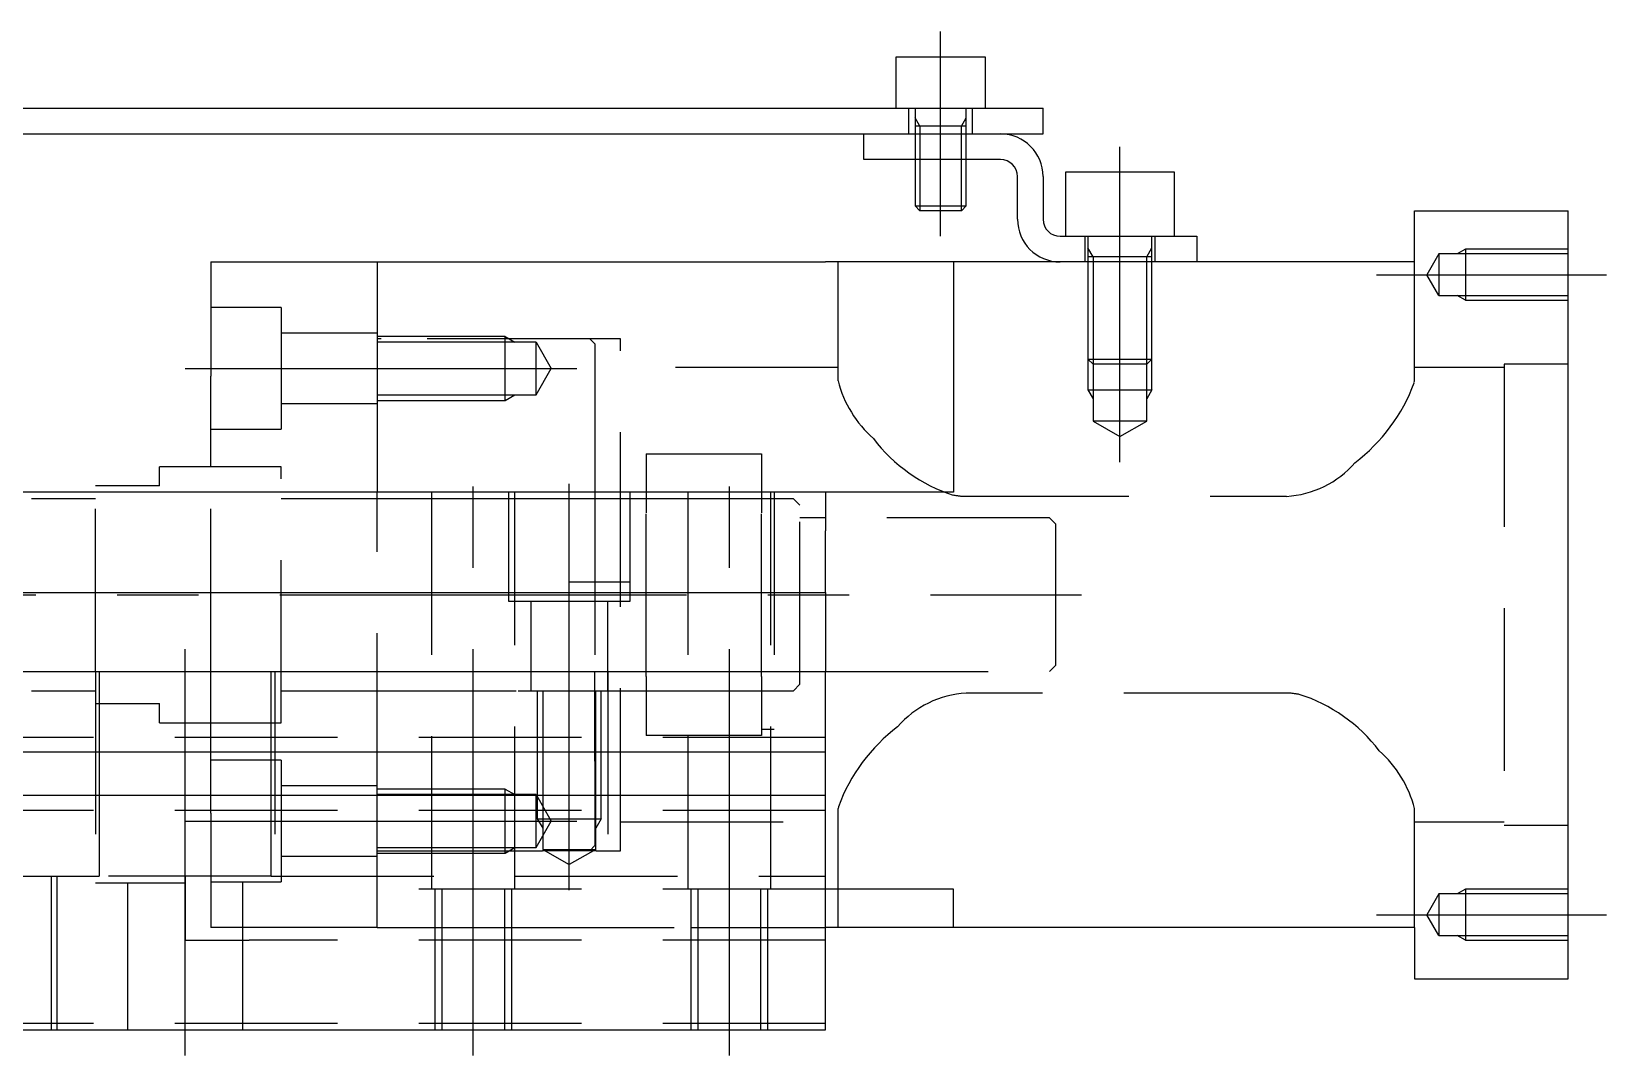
# Model space of a CAD drawing. Extents: x -94 to 688, y -24 to 368.
# Drawn here: x 398 to 521, y -2 to 78 of the extents above; entities that cross this region are included whole.
import ezdxf

# ---------------------------------------------------------------- set-up
doc = ezdxf.new("R2010")
doc.units = 0
doc.linetypes.add('CENTER', pattern=[50.8, 31.75, -6.35, 6.35, -6.35])
doc.linetypes.add('DASHED', pattern=[19.05, 12.7, -6.35])
doc.layers.get('0').update_dxf_attribs({"linetype": 'CONTINUOUS'})
doc.layers.add('CENTER', color=1, linetype='CENTER')

msp = doc.modelspace()

# ---------------------------------------------------------------- linework, layer by layer
at = {"color": 7, "linetype": 'CONTINUOUS'}
for p, q in [((465.5, 76), (465.5, 72)), ((472.5, 76), (465.5, 76)), ((472.5, 72), (472.5, 76)), ((305, 72), (474, 72)), ((474, 72), (477, 72)), ((477, 70), (477, 72)), ((305, 70), (466, 70)), ((463, 68), (463, 70)), ((466, 70), (473.67, 70)), ((466, 70), (473.67, 70)), ((473.67, 70), (474, 70)), ((474, 70), (477, 70)), ((466, 68), (463, 68)), ((473.67, 68), (466, 68)), ((467, 68), (467, 64.38)), ((471, 64.38), (471, 68)), ((475, 63.33), (475, 66.67)), ((477, 66.67), (477, 63.33)), ((478.75, 67), (478.75, 62)), ((487.25, 67), (478.75, 67)), ((487.25, 62), (487.25, 67)), ((467, 64.38), (471, 64.38)), ((467.38, 64), (467, 64.38)), ((470.62, 64), (467.38, 64)), ((470.62, 64), (471, 64.38)), ((506, 60), (506, 64)), ((506, 64), (518, 64)), ((518, 4), (518, 64)), ((478.33, 62), (486, 62)), ((486, 62), (489, 62)), ((489, 62), (489, 60)), ((412, 60), (412, 51.06)), ((412, 60), (412.4, 60)), ((412.4, 60), (424.6, 60)), ((424.6, 60), (425, 60)), ((425, 60), (460, 60)), ((425, 60), (425, 42.04)), ((470, 60), (460, 60)), ((470, 60), (470, 42)), ((478.33, 60), (470, 60)), ((486, 60), (478.33, 60)), ((486, 60), (478.33, 60)), ((489, 60), (486, 60)), ((489, 60), (486, 60)), ((506, 60), (489, 60)), ((412, 44), (412, 51.06)), ((412, 44), (408, 44)), ((408, 43.5), (408, 44)), ((304.5, 42.04), (460, 42.04)), ((460, 42.04), (460, 40.39)), ((460, 42.04), (460, 40.39)), ((470, 42), (460, 42)), ((460, 40.39), (460, 39)), ((460, 40.39), (460, 39)), ((460, 34.18), (460, 39)), ((460, 34.18), (460, 39)), ((304.5, 34.18), (460, 34.18)), ((460, 34.18), (460, 28)), ((460, 34.18), (460, 28)), ((0, 28), (460, 28)), ((460, 21.7), (460, 28)), ((460, 21.7), (460, 28)), ((460, 21.7), (0, 21.7)), ((460, 18.3), (460, 21.7)), ((460, 8), (460, 21.7)), ((460, 18.3), (0, 18.3)), ((460, 0), (460, 18.3)), ((470, 11), (460, 11)), ((470, 8), (470, 11)), ((470, 8), (460, 8)), ((506, 8), (470, 8)), ((506, 8), (506, 4)), ((506, 4), (518, 4)), ((0, 0), (460, 0))]:
    msp.add_line(p, q, dxfattribs=at)
at = {"color": 3, "linetype": 'DASHED'}
for p, q in [((466.5, 72), (466.5, 70)), ((467, 72), (467, 70.6)), ((471, 70.6), (471, 72)), ((471.5, 70), (471.5, 72)), ((467.38, 70.6), (467, 71.26)), ((471, 70.6), (467, 70.6)), ((471, 70.6), (467, 70.6)), ((467, 70.6), (467, 70.6)), ((467, 70.6), (467, 70)), ((467, 70.6), (467, 70.59)), ((469, 70.6), (467, 70.6)), ((467.38, 70.6), (467.38, 70)), ((470.62, 70.6), (471, 71.26)), ((470.62, 70), (470.62, 70.6)), ((471, 70), (471, 70.6)), ((471, 70.6), (471, 70.6)), ((471, 70.59), (471, 70.6)), ((467, 70), (467, 68)), ((467, 70), (467, 68)), ((467.38, 70), (467.38, 68)), ((470.62, 68), (470.62, 70)), ((471, 68), (471, 70)), ((471, 68), (471, 70)), ((480.25, 62), (480.25, 60)), ((480.5, 62), (480.5, 60.4)), ((485.5, 60.4), (485.5, 62)), ((485.75, 60), (485.75, 62)), ((480.9, 60.4), (480.5, 61.09)), ((485.5, 60.4), (480.5, 60.4)), ((485.5, 60.4), (480.5, 60.4)), ((483, 60.4), (480.5, 60.4)), ((480.5, 60.4), (480.5, 60.39)), ((480.5, 60.4), (480.5, 60.4)), ((480.5, 60.4), (480.5, 60)), ((480.9, 60.4), (480.9, 60)), ((485.1, 60.4), (485.5, 61.09)), ((485.1, 60), (485.1, 60.4)), ((485.5, 60.39), (485.5, 60.4)), ((485.5, 60), (485.5, 60.4)), ((485.5, 60.4), (485.5, 60.4)), ((507.9, 60.62), (506.96, 59)), ((507.9, 60.62), (507.9, 57.38)), ((510, 60.62), (507.9, 60.62)), ((510, 61), (509.34, 60.62)), ((510, 61), (510, 57)), ((518, 61), (510, 61)), ((518, 60.62), (510, 60.62)), ((461, 50.71), (461, 60)), ((480.5, 60), (480.5, 50)), ((480.9, 60), (480.9, 52)), ((485.1, 52), (485.1, 60)), ((485.5, 52.4), (485.5, 60)), ((506, 50.71), (506, 60)), ((507.9, 57.38), (506.96, 59)), ((507.9, 57.38), (510, 57.38)), ((510, 57), (509.34, 57.38)), ((510, 57.38), (518, 57.38)), ((510, 57), (518, 57)), ((417.5, 56.43), (412, 56.43)), ((417.5, 56.43), (417.5, 46.93)), ((425, 54.43), (417.5, 54.43)), ((435, 54.18), (425, 54.18)), ((435, 49.18), (435, 54.18)), ((435, 54.18), (435.75, 53.74)), ((425.3, 54), (425, 54)), ((435, 53.74), (425, 53.74)), ((441.6, 54), (425.3, 54)), ((437.4, 53.74), (435, 53.74)), ((437.4, 49.61), (437.4, 53.74)), ((437.4, 53.74), (438.59, 51.68)), ((444, 54), (441.6, 54)), ((442, 53.6), (441.6, 54)), ((442, 53.6), (442, 43.5)), ((444, 34), (444, 54)), ((437.4, 49.61), (438.59, 51.68)), ((461, 51.75), (444, 51.75)), ((480.5, 52.4), (480.9, 52)), ((480.5, 52.4), (485.5, 52.4)), ((485.1, 52), (480.9, 52)), ((480.9, 52), (480.9, 50)), ((485.1, 52), (485.5, 52.4)), ((485.1, 50), (485.1, 52)), ((485.5, 50), (485.5, 52.4)), ((513, 51.75), (506, 51.75)), ((513, 52), (513, 16)), ((518, 52), (513, 52)), ((505.99, 50.57), (506, 50.71)), ((425, 49.61), (435, 49.61)), ((435, 49.61), (437.4, 49.61)), ((435, 49.18), (435.75, 49.61)), ((480.5, 50), (485.5, 50)), ((480.5, 50), (480.9, 49.31)), ((480.9, 50), (480.9, 47.57)), ((485.1, 47.57), (485.1, 50)), ((485.5, 50), (485.1, 49.31)), ((417.5, 48.93), (425, 48.93)), ((425, 49.18), (435, 49.18)), ((412, 46.93), (417.5, 46.93)), ((483, 47.57), (480.9, 47.57)), ((480.9, 47.57), (483, 46.36)), ((485.1, 47.57), (483, 47.57)), ((483, 46.36), (485.1, 47.57)), ((446, 45), (446.5, 45)), ((446, 45), (446, 43.5)), ((446.5, 45), (454.5, 45)), ((454.5, 45), (455, 45)), ((455, 45), (455, 43.5)), ((408, 42.5), (408, 43.5)), ((417.5, 44), (412, 44)), ((412, 28), (412, 44)), ((417.5, 24), (417.5, 44)), ((442, 43.5), (442, 42)), ((446, 43.5), (446, 42)), ((455, 43.5), (455, 42.08)), ((403, 28), (403, 42.5)), ((408, 42.5), (403, 42.5)), ((425, 18.3), (425, 42.04)), ((460, 42), (425, 42)), ((429.25, 42), (429.25, 11)), ((435.25, 42), (435.25, 33.5)), ((435.75, 11), (435.75, 42)), ((442, 42), (442, 28)), ((444.75, 33.5), (444.75, 42)), ((446, 42), (446, 40.39)), ((449.25, 42), (449.25, 11)), ((455, 42.08), (455, 42)), ((455, 42), (455, 40.39)), ((455.75, 11), (455.75, 42)), ((456, 42), (456, 23.5)), ((403, 41.5), (398, 41.5)), ((425, 41.5), (417.5, 41.5)), ((427.3, 41.5), (425, 41.5)), ((435.85, 41.5), (427.3, 41.5)), ((436, 41.5), (435.85, 41.5)), ((442, 41.5), (436, 41.5)), ((446, 41.5), (442, 41.5)), ((455, 41.5), (446, 41.5)), ((456, 41.5), (455, 41.5)), ((457.5, 41.5), (456, 41.5)), ((458, 41), (457.5, 41.5)), ((458, 27), (458, 41)), ((471, 41.69), (496, 41.69)), ((446, 27.61), (446, 40.39)), ((455, 27.61), (455, 40.39)), ((460, 40), (458, 40)), ((477.5, 40), (460, 40)), ((478, 39.5), (477.5, 40)), ((478, 28.5), (478, 39.5)), ((440, 35), (444.75, 35)), ((440, 35), (443, 35)), ((435.25, 33.5), (440, 33.5)), ((437, 33.5), (437, 26.5)), ((440, 33.5), (444.75, 33.5)), ((443, 26.5), (443, 33.5)), ((444, 14), (444, 34)), ((477.5, 28), (478, 28.5)), ((403, 28), (403, 11.5)), ((403.29, 28), (403.29, 21.7)), ((412, 21.7), (412, 28)), ((416.71, 21.7), (416.71, 28)), ((417, 28), (417, 12)), ((442, 21), (442, 28)), ((443, 28), (443, 11.5)), ((446, 27.61), (446, 23)), ((455, 27.61), (455, 25.92)), ((460, 28), (477.5, 28)), ((398, 26.5), (403, 26.5)), ((417.5, 26.5), (425, 26.5)), ((425, 26.5), (427.3, 26.5)), ((427.3, 26.5), (435.85, 26.5)), ((436, 26.5), (446, 26.5)), ((437.5, 26.5), (437.5, 20.2)), ((437.93, 26.5), (437.93, 16.5)), ((442.07, 16.5), (442.07, 26.5)), ((442.5, 20.2), (442.5, 26.5)), ((446, 26.5), (457.5, 26.5)), ((455, 25.92), (455, 23)), ((457.5, 26.5), (458, 27)), ((496, 26.31), (471, 26.31)), ((403, 25.5), (403.29, 25.5)), ((403.29, 25.5), (408, 25.5)), ((408, 24), (408, 25.5)), ((408, 24), (412, 24)), ((412, 24), (417.5, 24)), ((455, 23.5), (456, 23.5)), ((460, 22.85), (0, 22.85)), ((446.5, 23), (446, 23)), ((454.5, 23), (446.5, 23)), ((455, 23), (454.5, 23)), ((403.29, 21.7), (403.29, 18.3)), ((412, 18.3), (412, 21.7)), ((417.5, 21.07), (412, 21.07)), ((417.5, 21.07), (412, 21.07)), ((416.71, 18.3), (416.71, 21.7)), ((417.5, 21.07), (417.5, 11.57)), ((442, 21), (442, 18.3)), ((437.5, 20.2), (437.5, 16.8)), ((442.5, 16.8), (442.5, 20.2)), ((425, 19.07), (417.5, 19.07)), ((435, 18.82), (425, 18.82)), ((435, 13.82), (435, 18.82)), ((435, 18.82), (435.75, 18.39)), ((403.29, 18.3), (403.29, 12)), ((412, 16.94), (412, 18.3)), ((416.71, 12), (416.71, 18.3)), ((435, 18.39), (425, 18.39)), ((425, 11), (425, 18.3)), ((437.4, 18.39), (435, 18.39)), ((437.4, 14.26), (437.4, 18.39)), ((437.4, 18.39), (438.59, 16.32)), ((442, 18.3), (442, 18)), ((442, 18), (442, 14.4)), ((461.01, 17.43), (461, 17.29)), ((461, 8), (461, 17.29)), ((506, 8), (506, 17.29)), ((460, 17.15), (0, 17.15)), ((412, 16.94), (412, 12)), ((437.4, 14.26), (438.59, 16.32)), ((437.5, 16.8), (437.5, 16.5)), ((437.5, 16.5), (437.93, 15.75)), ((437.5, 16.5), (442.5, 16.5)), ((437.93, 16.5), (437.93, 14.1)), ((442.07, 14.1), (442.07, 16.5)), ((442.5, 16.5), (442.07, 15.75)), ((442.5, 16.5), (442.5, 16.8)), ((444, 16.25), (461, 16.25)), ((506, 16.25), (513, 16.25)), ((513, 16), (518, 16)), ((417.5, 13.57), (425, 13.57)), ((425, 14.26), (435, 14.26)), ((425, 14), (425.3, 14)), ((425, 13.82), (435, 13.82)), ((425.3, 14), (435, 14)), ((435, 14.26), (437.4, 14.26)), ((435, 13.82), (435.75, 14.26)), ((435, 14), (437.9, 14)), ((435, 14), (437.9, 14)), ((442.1, 14), (437.9, 14)), ((442.1, 14), (437.9, 14)), ((437.93, 14.1), (440, 12.91)), ((437.93, 14.1), (442.07, 14.1)), ((442.07, 14.1), (440, 12.91)), ((441.6, 14), (442, 14.4)), ((442.1, 14), (443, 14)), ((442.1, 14), (444, 14)), ((296.71, 12), (403.29, 12)), ((399.57, 0), (399.57, 12)), ((400, 0), (400, 12)), ((403, 11.5), (410, 11.5)), ((416.71, 12), (403.29, 12)), ((405.5, 11.5), (405.5, 0)), ((410, 12), (410, 11)), ((412, 12), (412, 8)), ((412, 11.57), (417.5, 11.57)), ((414.5, 0), (414.5, 11.57)), ((416.71, 12), (460, 12)), ((410, 11), (410, 7)), ((460, 11), (425, 11)), ((425, 8), (425, 11)), ((429.5, 11), (429.5, 0)), ((430.04, 11), (430.04, 0)), ((434.96, 0), (434.96, 11)), ((435.5, 0), (435.5, 11)), ((449.5, 11), (449.5, 0)), ((450.04, 11), (450.04, 0)), ((454.96, 0), (454.96, 11)), ((455.5, 0), (455.5, 11)), ((507.9, 10.62), (506.96, 9)), ((507.9, 10.62), (507.9, 7.38)), ((510, 10.62), (507.9, 10.62)), ((510, 11), (509.34, 10.62)), ((510, 11), (510, 7)), ((518, 11), (510, 11)), ((518, 10.62), (510, 10.62)), ((507.9, 7.38), (506.96, 9)), ((412.4, 8), (412, 8)), ((424.6, 8), (412.4, 8)), ((425, 8), (424.6, 8)), ((425, 8), (429.5, 8)), ((429.5, 8), (435.5, 8)), ((435.5, 8), (449.5, 8)), ((449.5, 8), (455.5, 8)), ((455.5, 8), (460, 8)), ((410, 7), (415, 7)), ((460, 7), (415, 7)), ((507.9, 7.38), (510, 7.38)), ((510, 7), (509.34, 7.38)), ((510, 7.38), (518, 7.38)), ((510, 7), (518, 7)), ((460, 0.5), (6.5, 0.5))]:
    msp.add_line(p, q, dxfattribs=at)
at = {"color": 3, "linetype": 'CONTINUOUS'}
for p, q in [((467.38, 68), (467.38, 64)), ((470.62, 64), (470.62, 68))]:
    msp.add_line(p, q, dxfattribs=at)
at = {"color": 7, "linetype": 'CONTINUOUS'}
for centre, radius, start, end in [((473.67, 66.67), 3.33, 0, 90), ((473.67, 66.67), 1.33, 0, 90), ((478.33, 63.33), 3.33, 180, 270), ((478.33, 63.33), 1.33, 180, 270)]:
    msp.add_arc(centre, radius, start, end, dxfattribs=at)
at = {"color": 3, "linetype": 'DASHED'}
for centre, radius, start, end in [((469.51, 52.82), 8.77, 193.9228, 228.9296), ((492.9, 55.42), 13.96, 307.2921, 339.6326), ((473.86, 53.88), 12.7, 217.2249, 252.252), ((495.54, 49.41), 7.74, 273.4361, 318.8417), ((471.01, 46.65), 4.96, 258.1755, 269.9055), ((471.46, 18.59), 7.74, 93.4361, 138.8417), ((495.99, 21.35), 4.96, 78.1755, 89.9055), ((493.14, 14.12), 12.7, 37.2249, 72.252), ((474.1, 12.58), 13.96, 127.2921, 159.6326), ((497.49, 15.18), 8.77, 13.9228, 48.9296)]:
    msp.add_arc(centre, radius, start, end, dxfattribs=at)
at = {"layer": 'CENTER', "color": 1, "linetype": 'CENTER'}
for p, q in [((469, 62), (469, 78)), ((483, 44.36), (483, 69)), ((503.05, 59), (521, 59)), ((410, 51.68), (440.59, 51.68)), ((432.5, -2), (432.5, 44.04)), ((440, 10.91), (440, 44.04)), ((452.5, -2), (452.5, 44)), ((11, 34), (480, 34)), ((410, -2), (410, 30)), ((410, 16.32), (440.59, 16.32)), ((503.05, 9), (521, 9))]:
    msp.add_line(p, q, dxfattribs=at)

doc.saveas('drawing.dxf')
